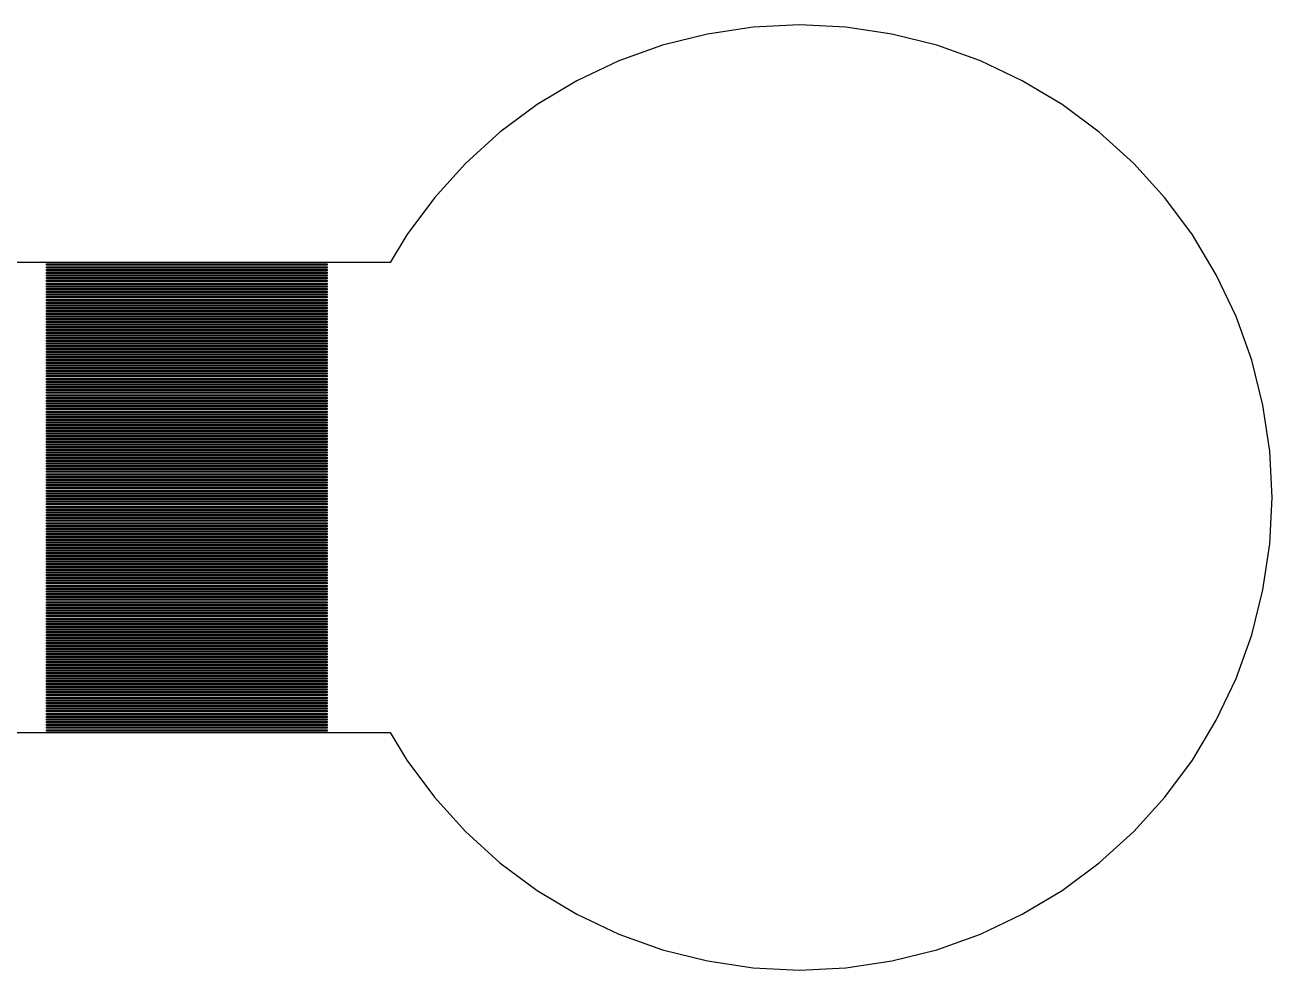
# Model space of a CAD drawing. Extents: x 0 to 105, y -4 to 66.
# Drawn here: x 24.31 to 33.47, y 50.03 to 56.97 of the extents above; entities that cross this region are included whole.
import ezdxf

# ---------------------------------------------------------------- set-up
doc = ezdxf.new("R2010")
doc.units = 0

msp = doc.modelspace()

# ---------------------------------------------------------------- linework, layer by layer
for p, q in [((29.323, 56.9033), (28.9927, 56.8206)), ((29.6599, 56.9533), (29.323, 56.9033)), ((30, 56.97), (29.6599, 56.9533)), ((30.3401, 56.9533), (30, 56.97)), ((30.677, 56.9033), (30.3401, 56.9533)), ((31.0073, 56.8206), (30.677, 56.9033)), ((28.9927, 56.8206), (28.6721, 56.7059)), ((31.3279, 56.7059), (31.0073, 56.8206)), ((28.6721, 56.7059), (28.3642, 56.5603)), ((31.6357, 56.5603), (31.3279, 56.7059)), ((28.3642, 56.5603), (28.0722, 56.3852)), ((31.9278, 56.3852), (31.6357, 56.5603)), ((28.0722, 56.3852), (27.7986, 56.1823)), ((32.2013, 56.1823), (31.9278, 56.3852)), ((27.7986, 56.1823), (27.5463, 55.9537)), ((32.4537, 55.9537), (32.2013, 56.1823)), ((27.5463, 55.9537), (27.3176, 55.7013)), ((32.6823, 55.7013), (32.4537, 55.9537)), ((27.3176, 55.7013), (27.1148, 55.4278)), ((32.8852, 55.4278), (32.6823, 55.7013)), ((27.1148, 55.4278), (26.9932, 55.225)), ((33.0603, 55.1357), (32.8852, 55.4278)), ((26.9932, 55.225), (24.0068, 55.225)), ((24.47, 55.205), (24.47, 55.215)), ((24.47, 55.215), (26.53, 55.215)), ((26.53, 55.205), (24.47, 55.205)), ((24.47, 55.185), (24.47, 55.195)), ((24.47, 55.195), (26.53, 55.195)), ((26.53, 55.185), (24.47, 55.185)), ((24.47, 55.165), (24.47, 55.175)), ((24.47, 55.175), (26.53, 55.175)), ((26.53, 55.165), (24.47, 55.165)), ((24.47, 55.145), (24.47, 55.155)), ((24.47, 55.155), (26.53, 55.155)), ((26.53, 55.145), (24.47, 55.145)), ((26.53, 55.215), (26.53, 55.205)), ((26.53, 55.195), (26.53, 55.185)), ((26.53, 55.175), (26.53, 55.165)), ((26.53, 55.155), (26.53, 55.145)), ((24.47, 55.125), (24.47, 55.135)), ((24.47, 55.135), (26.53, 55.135)), ((26.53, 55.125), (24.47, 55.125)), ((24.47, 55.105), (24.47, 55.115)), ((24.47, 55.115), (26.53, 55.115)), ((26.53, 55.105), (24.47, 55.105)), ((24.47, 55.085), (24.47, 55.095)), ((24.47, 55.095), (26.53, 55.095)), ((26.53, 55.085), (24.47, 55.085)), ((24.47, 55.065), (24.47, 55.075)), ((24.47, 55.075), (26.53, 55.075)), ((26.53, 55.065), (24.47, 55.065)), ((24.47, 55.045), (24.47, 55.055)), ((24.47, 55.055), (26.53, 55.055)), ((26.53, 55.135), (26.53, 55.125)), ((26.53, 55.115), (26.53, 55.105)), ((26.53, 55.095), (26.53, 55.085)), ((26.53, 55.075), (26.53, 55.065)), ((26.53, 55.055), (26.53, 55.045)), ((33.2059, 54.8279), (33.0603, 55.1357)), ((26.53, 55.045), (24.47, 55.045)), ((24.47, 55.025), (24.47, 55.035)), ((24.47, 55.035), (26.53, 55.035)), ((26.53, 55.025), (24.47, 55.025)), ((24.47, 55.005), (24.47, 55.015)), ((24.47, 55.015), (26.53, 55.015)), ((26.53, 55.005), (24.47, 55.005)), ((24.47, 54.985), (24.47, 54.995)), ((24.47, 54.995), (26.53, 54.995)), ((26.53, 54.985), (24.47, 54.985)), ((24.47, 54.965), (24.47, 54.975)), ((24.47, 54.975), (26.53, 54.975)), ((26.53, 54.965), (24.47, 54.965)), ((26.53, 55.035), (26.53, 55.025)), ((26.53, 55.015), (26.53, 55.005)), ((26.53, 54.995), (26.53, 54.985)), ((26.53, 54.975), (26.53, 54.965)), ((24.47, 54.945), (24.47, 54.955)), ((24.47, 54.955), (26.53, 54.955)), ((26.53, 54.945), (24.47, 54.945)), ((24.47, 54.925), (24.47, 54.935)), ((24.47, 54.935), (26.53, 54.935)), ((26.53, 54.925), (24.47, 54.925)), ((24.47, 54.905), (24.47, 54.915)), ((24.47, 54.915), (26.53, 54.915)), ((26.53, 54.905), (24.47, 54.905)), ((24.47, 54.885), (24.47, 54.895)), ((24.47, 54.895), (26.53, 54.895)), ((26.53, 54.885), (24.47, 54.885)), ((24.47, 54.865), (24.47, 54.875)), ((24.47, 54.875), (26.53, 54.875)), ((26.53, 54.865), (24.47, 54.865)), ((26.53, 54.955), (26.53, 54.945)), ((26.53, 54.935), (26.53, 54.925)), ((26.53, 54.915), (26.53, 54.905)), ((26.53, 54.895), (26.53, 54.885)), ((26.53, 54.875), (26.53, 54.865)), ((24.47, 54.845), (24.47, 54.855)), ((24.47, 54.855), (26.53, 54.855)), ((26.53, 54.845), (24.47, 54.845)), ((24.47, 54.825), (24.47, 54.835)), ((24.47, 54.835), (26.53, 54.835)), ((26.53, 54.825), (24.47, 54.825)), ((24.47, 54.805), (24.47, 54.815)), ((24.47, 54.815), (26.53, 54.815)), ((26.53, 54.805), (24.47, 54.805)), ((24.47, 54.785), (24.47, 54.795)), ((24.47, 54.795), (26.53, 54.795)), ((26.53, 54.785), (24.47, 54.785)), ((24.47, 54.765), (24.47, 54.775)), ((24.47, 54.775), (26.53, 54.775)), ((26.53, 54.855), (26.53, 54.845)), ((26.53, 54.835), (26.53, 54.825)), ((26.53, 54.815), (26.53, 54.805)), ((26.53, 54.795), (26.53, 54.785)), ((26.53, 54.775), (26.53, 54.765)), ((33.3206, 54.5073), (33.2059, 54.8279)), ((26.53, 54.765), (24.47, 54.765)), ((24.47, 54.745), (24.47, 54.755)), ((24.47, 54.755), (26.53, 54.755)), ((26.53, 54.745), (24.47, 54.745)), ((24.47, 54.725), (24.47, 54.735)), ((24.47, 54.735), (26.53, 54.735)), ((26.53, 54.725), (24.47, 54.725)), ((24.47, 54.705), (24.47, 54.715)), ((24.47, 54.715), (26.53, 54.715)), ((26.53, 54.705), (24.47, 54.705)), ((24.47, 54.685), (24.47, 54.695)), ((24.47, 54.695), (26.53, 54.695)), ((26.53, 54.685), (24.47, 54.685)), ((26.53, 54.755), (26.53, 54.745)), ((26.53, 54.735), (26.53, 54.725)), ((26.53, 54.715), (26.53, 54.705)), ((26.53, 54.695), (26.53, 54.685)), ((24.47, 54.665), (24.47, 54.675)), ((24.47, 54.675), (26.53, 54.675)), ((26.53, 54.665), (24.47, 54.665)), ((24.47, 54.645), (24.47, 54.655)), ((24.47, 54.655), (26.53, 54.655)), ((26.53, 54.645), (24.47, 54.645)), ((24.47, 54.625), (24.47, 54.635)), ((24.47, 54.635), (26.53, 54.635)), ((26.53, 54.625), (24.47, 54.625)), ((24.47, 54.605), (24.47, 54.615)), ((24.47, 54.615), (26.53, 54.615)), ((26.53, 54.605), (24.47, 54.605)), ((24.47, 54.585), (24.47, 54.595)), ((24.47, 54.595), (26.53, 54.595)), ((26.53, 54.675), (26.53, 54.665)), ((26.53, 54.655), (26.53, 54.645)), ((26.53, 54.635), (26.53, 54.625)), ((26.53, 54.615), (26.53, 54.605)), ((26.53, 54.595), (26.53, 54.585)), ((26.53, 54.585), (24.47, 54.585)), ((24.47, 54.565), (24.47, 54.575)), ((24.47, 54.575), (26.53, 54.575)), ((26.53, 54.565), (24.47, 54.565)), ((24.47, 54.545), (24.47, 54.555)), ((24.47, 54.555), (26.53, 54.555)), ((26.53, 54.545), (24.47, 54.545)), ((24.47, 54.525), (24.47, 54.535)), ((24.47, 54.535), (26.53, 54.535)), ((26.53, 54.525), (24.47, 54.525)), ((24.47, 54.505), (24.47, 54.515)), ((24.47, 54.515), (26.53, 54.515)), ((26.53, 54.505), (24.47, 54.505)), ((26.53, 54.575), (26.53, 54.565)), ((26.53, 54.555), (26.53, 54.545)), ((26.53, 54.535), (26.53, 54.525)), ((26.53, 54.515), (26.53, 54.505)), ((33.4033, 54.177), (33.3206, 54.5073)), ((24.47, 54.485), (24.47, 54.495)), ((24.47, 54.495), (26.53, 54.495)), ((26.53, 54.485), (24.47, 54.485)), ((24.47, 54.465), (24.47, 54.475)), ((24.47, 54.475), (26.53, 54.475)), ((26.53, 54.465), (24.47, 54.465)), ((24.47, 54.445), (24.47, 54.455)), ((24.47, 54.455), (26.53, 54.455)), ((26.53, 54.445), (24.47, 54.445)), ((24.47, 54.425), (24.47, 54.435)), ((24.47, 54.435), (26.53, 54.435)), ((26.53, 54.425), (24.47, 54.425)), ((24.47, 54.405), (24.47, 54.415)), ((24.47, 54.415), (26.53, 54.415)), ((26.53, 54.495), (26.53, 54.485)), ((26.53, 54.475), (26.53, 54.465)), ((26.53, 54.455), (26.53, 54.445)), ((26.53, 54.435), (26.53, 54.425)), ((26.53, 54.415), (26.53, 54.405)), ((26.53, 54.405), (24.47, 54.405)), ((24.47, 54.385), (24.47, 54.395)), ((24.47, 54.395), (26.53, 54.395)), ((26.53, 54.385), (24.47, 54.385)), ((24.47, 54.365), (24.47, 54.375)), ((24.47, 54.375), (26.53, 54.375)), ((26.53, 54.365), (24.47, 54.365)), ((24.47, 54.345), (24.47, 54.355)), ((24.47, 54.355), (26.53, 54.355)), ((26.53, 54.345), (24.47, 54.345)), ((24.47, 54.325), (24.47, 54.335)), ((24.47, 54.335), (26.53, 54.335)), ((26.53, 54.325), (24.47, 54.325)), ((26.53, 54.395), (26.53, 54.385)), ((26.53, 54.375), (26.53, 54.365)), ((26.53, 54.355), (26.53, 54.345)), ((26.53, 54.335), (26.53, 54.325)), ((24.47, 54.305), (24.47, 54.315)), ((24.47, 54.315), (26.53, 54.315)), ((26.53, 54.305), (24.47, 54.305)), ((24.47, 54.285), (24.47, 54.295)), ((24.47, 54.295), (26.53, 54.295)), ((26.53, 54.285), (24.47, 54.285)), ((24.47, 54.265), (24.47, 54.275)), ((24.47, 54.275), (26.53, 54.275)), ((26.53, 54.265), (24.47, 54.265)), ((24.47, 54.245), (24.47, 54.255)), ((24.47, 54.255), (26.53, 54.255)), ((26.53, 54.245), (24.47, 54.245)), ((24.47, 54.225), (24.47, 54.235)), ((24.47, 54.235), (26.53, 54.235)), ((26.53, 54.225), (24.47, 54.225)), ((26.53, 54.315), (26.53, 54.305)), ((26.53, 54.295), (26.53, 54.285)), ((26.53, 54.275), (26.53, 54.265)), ((26.53, 54.255), (26.53, 54.245)), ((26.53, 54.235), (26.53, 54.225)), ((24.47, 54.205), (24.47, 54.215)), ((24.47, 54.215), (26.53, 54.215)), ((26.53, 54.205), (24.47, 54.205)), ((24.47, 54.185), (24.47, 54.195)), ((24.47, 54.195), (26.53, 54.195)), ((26.53, 54.185), (24.47, 54.185)), ((24.47, 54.165), (24.47, 54.175)), ((24.47, 54.175), (26.53, 54.175)), ((26.53, 54.165), (24.47, 54.165)), ((24.47, 54.145), (24.47, 54.155)), ((24.47, 54.155), (26.53, 54.155)), ((26.53, 54.145), (24.47, 54.145)), ((24.47, 54.125), (24.47, 54.135)), ((24.47, 54.135), (26.53, 54.135)), ((26.53, 54.215), (26.53, 54.205)), ((26.53, 54.195), (26.53, 54.185)), ((26.53, 54.175), (26.53, 54.165)), ((26.53, 54.155), (26.53, 54.145)), ((26.53, 54.135), (26.53, 54.125)), ((33.4533, 53.8401), (33.4033, 54.177)), ((26.53, 54.125), (24.47, 54.125)), ((24.47, 54.105), (24.47, 54.115)), ((24.47, 54.115), (26.53, 54.115)), ((26.53, 54.105), (24.47, 54.105)), ((24.47, 54.085), (24.47, 54.095)), ((24.47, 54.095), (26.53, 54.095)), ((26.53, 54.085), (24.47, 54.085)), ((24.47, 54.065), (24.47, 54.075)), ((24.47, 54.075), (26.53, 54.075)), ((26.53, 54.065), (24.47, 54.065)), ((24.47, 54.045), (24.47, 54.055)), ((24.47, 54.055), (26.53, 54.055)), ((26.53, 54.045), (24.47, 54.045)), ((26.53, 54.115), (26.53, 54.105)), ((26.53, 54.095), (26.53, 54.085)), ((26.53, 54.075), (26.53, 54.065)), ((26.53, 54.055), (26.53, 54.045)), ((24.47, 54.025), (24.47, 54.035)), ((24.47, 54.035), (26.53, 54.035)), ((26.53, 54.025), (24.47, 54.025)), ((24.47, 54.005), (24.47, 54.015)), ((24.47, 54.015), (26.53, 54.015)), ((26.53, 54.005), (24.47, 54.005)), ((24.47, 53.985), (24.47, 53.995)), ((24.47, 53.995), (26.53, 53.995)), ((26.53, 53.985), (24.47, 53.985)), ((24.47, 53.965), (24.47, 53.975)), ((24.47, 53.975), (26.53, 53.975)), ((26.53, 53.965), (24.47, 53.965)), ((24.47, 53.945), (24.47, 53.955)), ((24.47, 53.955), (26.53, 53.955)), ((26.53, 54.035), (26.53, 54.025)), ((26.53, 54.015), (26.53, 54.005)), ((26.53, 53.995), (26.53, 53.985)), ((26.53, 53.975), (26.53, 53.965)), ((26.53, 53.955), (26.53, 53.945)), ((26.53, 53.945), (24.47, 53.945)), ((24.47, 53.925), (24.47, 53.935)), ((24.47, 53.935), (26.53, 53.935)), ((26.53, 53.925), (24.47, 53.925)), ((24.47, 53.905), (24.47, 53.915)), ((24.47, 53.915), (26.53, 53.915)), ((26.53, 53.905), (24.47, 53.905)), ((24.47, 53.885), (24.47, 53.895)), ((24.47, 53.895), (26.53, 53.895)), ((26.53, 53.885), (24.47, 53.885)), ((24.47, 53.865), (24.47, 53.875)), ((24.47, 53.875), (26.53, 53.875)), ((26.53, 53.865), (24.47, 53.865)), ((26.53, 53.935), (26.53, 53.925)), ((26.53, 53.915), (26.53, 53.905)), ((26.53, 53.895), (26.53, 53.885)), ((26.53, 53.875), (26.53, 53.865)), ((24.47, 53.845), (24.47, 53.855)), ((24.47, 53.855), (26.53, 53.855)), ((26.53, 53.845), (24.47, 53.845)), ((24.47, 53.825), (24.47, 53.835)), ((24.47, 53.835), (26.53, 53.835)), ((26.53, 53.825), (24.47, 53.825)), ((24.47, 53.805), (24.47, 53.815)), ((24.47, 53.815), (26.53, 53.815)), ((26.53, 53.805), (24.47, 53.805)), ((24.47, 53.785), (24.47, 53.795)), ((24.47, 53.795), (26.53, 53.795)), ((26.53, 53.785), (24.47, 53.785)), ((24.47, 53.765), (24.47, 53.775)), ((24.47, 53.775), (26.53, 53.775)), ((26.53, 53.855), (26.53, 53.845)), ((26.53, 53.835), (26.53, 53.825)), ((26.53, 53.815), (26.53, 53.805)), ((26.53, 53.795), (26.53, 53.785)), ((26.53, 53.775), (26.53, 53.765)), ((33.47, 53.5), (33.4533, 53.8401)), ((26.53, 53.765), (24.47, 53.765)), ((24.47, 53.745), (24.47, 53.755)), ((24.47, 53.755), (26.53, 53.755)), ((26.53, 53.745), (24.47, 53.745)), ((24.47, 53.725), (24.47, 53.735)), ((24.47, 53.735), (26.53, 53.735)), ((26.53, 53.725), (24.47, 53.725)), ((24.47, 53.705), (24.47, 53.715)), ((24.47, 53.715), (26.53, 53.715)), ((26.53, 53.705), (24.47, 53.705)), ((24.47, 53.685), (24.47, 53.695)), ((24.47, 53.695), (26.53, 53.695)), ((26.53, 53.685), (24.47, 53.685)), ((24.47, 53.665), (24.47, 53.675)), ((24.47, 53.675), (26.53, 53.675)), ((26.53, 53.755), (26.53, 53.745)), ((26.53, 53.735), (26.53, 53.725)), ((26.53, 53.715), (26.53, 53.705)), ((26.53, 53.695), (26.53, 53.685)), ((26.53, 53.675), (26.53, 53.665)), ((26.53, 53.665), (24.47, 53.665)), ((24.47, 53.645), (24.47, 53.655)), ((24.47, 53.655), (26.53, 53.655)), ((26.53, 53.645), (24.47, 53.645)), ((24.47, 53.625), (24.47, 53.635)), ((24.47, 53.635), (26.53, 53.635)), ((26.53, 53.625), (24.47, 53.625)), ((24.47, 53.605), (24.47, 53.615)), ((24.47, 53.615), (26.53, 53.615)), ((26.53, 53.605), (24.47, 53.605)), ((24.47, 53.585), (24.47, 53.595)), ((24.47, 53.595), (26.53, 53.595)), ((26.53, 53.585), (24.47, 53.585)), ((26.53, 53.655), (26.53, 53.645)), ((26.53, 53.635), (26.53, 53.625)), ((26.53, 53.615), (26.53, 53.605)), ((26.53, 53.595), (26.53, 53.585)), ((24.47, 53.565), (24.47, 53.575)), ((24.47, 53.575), (26.53, 53.575)), ((26.53, 53.565), (24.47, 53.565)), ((24.47, 53.545), (24.47, 53.555)), ((24.47, 53.555), (26.53, 53.555)), ((26.53, 53.545), (24.47, 53.545)), ((24.47, 53.525), (24.47, 53.535)), ((24.47, 53.535), (26.53, 53.535)), ((26.53, 53.525), (24.47, 53.525)), ((24.47, 53.505), (24.47, 53.515)), ((24.47, 53.515), (26.53, 53.515)), ((26.53, 53.505), (24.47, 53.505)), ((24.47, 53.485), (24.47, 53.495)), ((24.47, 53.495), (26.53, 53.495)), ((26.53, 53.575), (26.53, 53.565)), ((26.53, 53.555), (26.53, 53.545)), ((26.53, 53.535), (26.53, 53.525)), ((26.53, 53.515), (26.53, 53.505)), ((26.53, 53.495), (26.53, 53.485)), ((33.4533, 53.1599), (33.47, 53.5)), ((26.53, 53.485), (24.47, 53.485)), ((24.47, 53.465), (24.47, 53.475)), ((24.47, 53.475), (26.53, 53.475)), ((26.53, 53.465), (24.47, 53.465)), ((24.47, 53.445), (24.47, 53.455)), ((24.47, 53.455), (26.53, 53.455)), ((26.53, 53.445), (24.47, 53.445)), ((24.47, 53.425), (24.47, 53.435)), ((24.47, 53.435), (26.53, 53.435)), ((26.53, 53.425), (24.47, 53.425)), ((24.47, 53.405), (24.47, 53.415)), ((24.47, 53.415), (26.53, 53.415)), ((26.53, 53.405), (24.47, 53.405)), ((26.53, 53.475), (26.53, 53.465)), ((26.53, 53.455), (26.53, 53.445)), ((26.53, 53.435), (26.53, 53.425)), ((26.53, 53.415), (26.53, 53.405)), ((24.47, 53.385), (24.47, 53.395)), ((24.47, 53.395), (26.53, 53.395)), ((26.53, 53.385), (24.47, 53.385)), ((24.47, 53.365), (24.47, 53.375)), ((24.47, 53.375), (26.53, 53.375)), ((26.53, 53.365), (24.47, 53.365)), ((24.47, 53.345), (24.47, 53.355)), ((24.47, 53.355), (26.53, 53.355)), ((26.53, 53.345), (24.47, 53.345)), ((24.47, 53.325), (24.47, 53.335)), ((24.47, 53.335), (26.53, 53.335)), ((26.53, 53.325), (24.47, 53.325)), ((24.47, 53.305), (24.47, 53.315)), ((24.47, 53.315), (26.53, 53.315)), ((26.53, 53.395), (26.53, 53.385)), ((26.53, 53.375), (26.53, 53.365)), ((26.53, 53.355), (26.53, 53.345)), ((26.53, 53.335), (26.53, 53.325)), ((26.53, 53.315), (26.53, 53.305)), ((26.53, 53.305), (24.47, 53.305)), ((24.47, 53.285), (24.47, 53.295)), ((24.47, 53.295), (26.53, 53.295)), ((26.53, 53.285), (24.47, 53.285)), ((24.47, 53.265), (24.47, 53.275)), ((24.47, 53.275), (26.53, 53.275)), ((26.53, 53.265), (24.47, 53.265)), ((24.47, 53.245), (24.47, 53.255)), ((24.47, 53.255), (26.53, 53.255)), ((26.53, 53.245), (24.47, 53.245)), ((24.47, 53.225), (24.47, 53.235)), ((24.47, 53.235), (26.53, 53.235)), ((26.53, 53.225), (24.47, 53.225)), ((26.53, 53.295), (26.53, 53.285)), ((26.53, 53.275), (26.53, 53.265)), ((26.53, 53.255), (26.53, 53.245)), ((26.53, 53.235), (26.53, 53.225)), ((24.47, 53.205), (24.47, 53.215)), ((24.47, 53.215), (26.53, 53.215)), ((26.53, 53.205), (24.47, 53.205)), ((24.47, 53.185), (24.47, 53.195)), ((24.47, 53.195), (26.53, 53.195)), ((26.53, 53.185), (24.47, 53.185)), ((24.47, 53.165), (24.47, 53.175)), ((24.47, 53.175), (26.53, 53.175)), ((26.53, 53.165), (24.47, 53.165)), ((24.47, 53.145), (24.47, 53.155)), ((24.47, 53.155), (26.53, 53.155)), ((26.53, 53.145), (24.47, 53.145)), ((24.47, 53.125), (24.47, 53.135)), ((24.47, 53.135), (26.53, 53.135)), ((26.53, 53.125), (24.47, 53.125)), ((26.53, 53.215), (26.53, 53.205)), ((26.53, 53.195), (26.53, 53.185)), ((26.53, 53.175), (26.53, 53.165)), ((26.53, 53.155), (26.53, 53.145)), ((26.53, 53.135), (26.53, 53.125)), ((33.4033, 52.823), (33.4533, 53.1599)), ((24.47, 53.105), (24.47, 53.115)), ((24.47, 53.115), (26.53, 53.115)), ((26.53, 53.105), (24.47, 53.105)), ((24.47, 53.085), (24.47, 53.095)), ((24.47, 53.095), (26.53, 53.095)), ((26.53, 53.085), (24.47, 53.085)), ((24.47, 53.065), (24.47, 53.075)), ((24.47, 53.075), (26.53, 53.075)), ((26.53, 53.065), (24.47, 53.065)), ((24.47, 53.045), (24.47, 53.055)), ((24.47, 53.055), (26.53, 53.055)), ((26.53, 53.045), (24.47, 53.045)), ((24.47, 53.025), (24.47, 53.035)), ((24.47, 53.035), (26.53, 53.035)), ((26.53, 53.115), (26.53, 53.105)), ((26.53, 53.095), (26.53, 53.085)), ((26.53, 53.075), (26.53, 53.065)), ((26.53, 53.055), (26.53, 53.045)), ((26.53, 53.035), (26.53, 53.025)), ((26.53, 53.025), (24.47, 53.025)), ((24.47, 53.005), (24.47, 53.015)), ((24.47, 53.015), (26.53, 53.015)), ((26.53, 53.005), (24.47, 53.005)), ((24.47, 52.985), (24.47, 52.995)), ((24.47, 52.995), (26.53, 52.995)), ((26.53, 52.985), (24.47, 52.985)), ((24.47, 52.965), (24.47, 52.975)), ((24.47, 52.975), (26.53, 52.975)), ((26.53, 52.965), (24.47, 52.965)), ((24.47, 52.945), (24.47, 52.955)), ((24.47, 52.955), (26.53, 52.955)), ((26.53, 52.945), (24.47, 52.945)), ((26.53, 53.015), (26.53, 53.005)), ((26.53, 52.995), (26.53, 52.985)), ((26.53, 52.975), (26.53, 52.965)), ((26.53, 52.955), (26.53, 52.945)), ((24.47, 52.925), (24.47, 52.935)), ((24.47, 52.935), (26.53, 52.935)), ((26.53, 52.925), (24.47, 52.925)), ((24.47, 52.905), (24.47, 52.915)), ((24.47, 52.915), (26.53, 52.915)), ((26.53, 52.905), (24.47, 52.905)), ((24.47, 52.885), (24.47, 52.895)), ((24.47, 52.895), (26.53, 52.895)), ((26.53, 52.885), (24.47, 52.885)), ((24.47, 52.865), (24.47, 52.875)), ((24.47, 52.875), (26.53, 52.875)), ((26.53, 52.865), (24.47, 52.865)), ((24.47, 52.845), (24.47, 52.855)), ((24.47, 52.855), (26.53, 52.855)), ((26.53, 52.935), (26.53, 52.925)), ((26.53, 52.915), (26.53, 52.905)), ((26.53, 52.895), (26.53, 52.885)), ((26.53, 52.875), (26.53, 52.865)), ((26.53, 52.855), (26.53, 52.845)), ((26.53, 52.845), (24.47, 52.845)), ((24.47, 52.825), (24.47, 52.835)), ((24.47, 52.835), (26.53, 52.835)), ((26.53, 52.825), (24.47, 52.825)), ((24.47, 52.805), (24.47, 52.815)), ((24.47, 52.815), (26.53, 52.815)), ((26.53, 52.805), (24.47, 52.805)), ((24.47, 52.785), (24.47, 52.795)), ((24.47, 52.795), (26.53, 52.795)), ((26.53, 52.785), (24.47, 52.785)), ((24.47, 52.765), (24.47, 52.775)), ((24.47, 52.775), (26.53, 52.775)), ((26.53, 52.765), (24.47, 52.765)), ((26.53, 52.835), (26.53, 52.825)), ((26.53, 52.815), (26.53, 52.805)), ((26.53, 52.795), (26.53, 52.785)), ((26.53, 52.775), (26.53, 52.765)), ((33.3206, 52.4927), (33.4033, 52.823)), ((24.47, 52.745), (24.47, 52.755)), ((24.47, 52.755), (26.53, 52.755)), ((26.53, 52.745), (24.47, 52.745)), ((24.47, 52.725), (24.47, 52.735)), ((24.47, 52.735), (26.53, 52.735)), ((26.53, 52.725), (24.47, 52.725)), ((24.47, 52.705), (24.47, 52.715)), ((24.47, 52.715), (26.53, 52.715)), ((26.53, 52.705), (24.47, 52.705)), ((24.47, 52.685), (24.47, 52.695)), ((24.47, 52.695), (26.53, 52.695)), ((26.53, 52.685), (24.47, 52.685)), ((24.47, 52.665), (24.47, 52.675)), ((24.47, 52.675), (26.53, 52.675)), ((26.53, 52.755), (26.53, 52.745)), ((26.53, 52.735), (26.53, 52.725)), ((26.53, 52.715), (26.53, 52.705)), ((26.53, 52.695), (26.53, 52.685)), ((26.53, 52.675), (26.53, 52.665)), ((26.53, 52.665), (24.47, 52.665)), ((24.47, 52.645), (24.47, 52.655)), ((24.47, 52.655), (26.53, 52.655)), ((26.53, 52.645), (24.47, 52.645)), ((24.47, 52.625), (24.47, 52.635)), ((24.47, 52.635), (26.53, 52.635)), ((26.53, 52.625), (24.47, 52.625)), ((24.47, 52.605), (24.47, 52.615)), ((24.47, 52.615), (26.53, 52.615)), ((26.53, 52.605), (24.47, 52.605)), ((24.47, 52.585), (24.47, 52.595)), ((24.47, 52.595), (26.53, 52.595)), ((26.53, 52.585), (24.47, 52.585)), ((24.47, 52.565), (24.47, 52.575)), ((24.47, 52.575), (26.53, 52.575)), ((26.53, 52.655), (26.53, 52.645)), ((26.53, 52.635), (26.53, 52.625)), ((26.53, 52.615), (26.53, 52.605)), ((26.53, 52.595), (26.53, 52.585)), ((26.53, 52.575), (26.53, 52.565)), ((26.53, 52.565), (24.47, 52.565)), ((24.47, 52.545), (24.47, 52.555)), ((24.47, 52.555), (26.53, 52.555)), ((26.53, 52.545), (24.47, 52.545)), ((24.47, 52.525), (24.47, 52.535)), ((24.47, 52.535), (26.53, 52.535)), ((26.53, 52.525), (24.47, 52.525)), ((24.47, 52.505), (24.47, 52.515)), ((24.47, 52.515), (26.53, 52.515)), ((26.53, 52.505), (24.47, 52.505)), ((24.47, 52.485), (24.47, 52.495)), ((24.47, 52.495), (26.53, 52.495)), ((26.53, 52.485), (24.47, 52.485)), ((26.53, 52.555), (26.53, 52.545)), ((26.53, 52.535), (26.53, 52.525)), ((26.53, 52.515), (26.53, 52.505)), ((26.53, 52.495), (26.53, 52.485)), ((33.2059, 52.1721), (33.3206, 52.4927)), ((24.47, 52.465), (24.47, 52.475)), ((24.47, 52.475), (26.53, 52.475)), ((26.53, 52.465), (24.47, 52.465)), ((24.47, 52.445), (24.47, 52.455)), ((24.47, 52.455), (26.53, 52.455)), ((26.53, 52.445), (24.47, 52.445)), ((24.47, 52.425), (24.47, 52.435)), ((24.47, 52.435), (26.53, 52.435)), ((26.53, 52.425), (24.47, 52.425)), ((24.47, 52.405), (24.47, 52.415)), ((24.47, 52.415), (26.53, 52.415)), ((26.53, 52.405), (24.47, 52.405)), ((24.47, 52.385), (24.47, 52.395)), ((24.47, 52.395), (26.53, 52.395)), ((26.53, 52.475), (26.53, 52.465)), ((26.53, 52.455), (26.53, 52.445)), ((26.53, 52.435), (26.53, 52.425)), ((26.53, 52.415), (26.53, 52.405)), ((26.53, 52.395), (26.53, 52.385)), ((26.53, 52.385), (24.47, 52.385)), ((24.47, 52.365), (24.47, 52.375)), ((24.47, 52.375), (26.53, 52.375)), ((26.53, 52.365), (24.47, 52.365)), ((24.47, 52.345), (24.47, 52.355)), ((24.47, 52.355), (26.53, 52.355)), ((26.53, 52.345), (24.47, 52.345)), ((24.47, 52.325), (24.47, 52.335)), ((24.47, 52.335), (26.53, 52.335)), ((26.53, 52.325), (24.47, 52.325)), ((24.47, 52.305), (24.47, 52.315)), ((24.47, 52.315), (26.53, 52.315)), ((26.53, 52.305), (24.47, 52.305)), ((26.53, 52.375), (26.53, 52.365)), ((26.53, 52.355), (26.53, 52.345)), ((26.53, 52.335), (26.53, 52.325)), ((26.53, 52.315), (26.53, 52.305)), ((24.47, 52.285), (24.47, 52.295)), ((24.47, 52.295), (26.53, 52.295)), ((26.53, 52.285), (24.47, 52.285)), ((24.47, 52.265), (24.47, 52.275)), ((24.47, 52.275), (26.53, 52.275)), ((26.53, 52.265), (24.47, 52.265)), ((24.47, 52.245), (24.47, 52.255)), ((24.47, 52.255), (26.53, 52.255)), ((26.53, 52.245), (24.47, 52.245)), ((24.47, 52.225), (24.47, 52.235)), ((24.47, 52.235), (26.53, 52.235)), ((26.53, 52.225), (24.47, 52.225)), ((24.47, 52.205), (24.47, 52.215)), ((24.47, 52.215), (26.53, 52.215)), ((26.53, 52.295), (26.53, 52.285)), ((26.53, 52.275), (26.53, 52.265)), ((26.53, 52.255), (26.53, 52.245)), ((26.53, 52.235), (26.53, 52.225)), ((26.53, 52.215), (26.53, 52.205)), ((26.53, 52.205), (24.47, 52.205)), ((24.47, 52.185), (24.47, 52.195)), ((24.47, 52.195), (26.53, 52.195)), ((26.53, 52.185), (24.47, 52.185)), ((24.47, 52.165), (24.47, 52.175)), ((24.47, 52.175), (26.53, 52.175)), ((26.53, 52.165), (24.47, 52.165)), ((24.47, 52.145), (24.47, 52.155)), ((24.47, 52.155), (26.53, 52.155)), ((26.53, 52.145), (24.47, 52.145)), ((24.47, 52.125), (24.47, 52.135)), ((24.47, 52.135), (26.53, 52.135)), ((26.53, 52.125), (24.47, 52.125)), ((26.53, 52.195), (26.53, 52.185)), ((26.53, 52.175), (26.53, 52.165)), ((26.53, 52.155), (26.53, 52.145)), ((26.53, 52.135), (26.53, 52.125)), ((33.0603, 51.8643), (33.2059, 52.1721)), ((24.47, 52.105), (24.47, 52.115)), ((24.47, 52.115), (26.53, 52.115)), ((26.53, 52.105), (24.47, 52.105)), ((24.47, 52.085), (24.47, 52.095)), ((24.47, 52.095), (26.53, 52.095)), ((26.53, 52.085), (24.47, 52.085)), ((24.47, 52.065), (24.47, 52.075)), ((24.47, 52.075), (26.53, 52.075)), ((26.53, 52.065), (24.47, 52.065)), ((24.47, 52.045), (24.47, 52.055)), ((24.47, 52.055), (26.53, 52.055)), ((26.53, 52.045), (24.47, 52.045)), ((24.47, 52.025), (24.47, 52.035)), ((24.47, 52.035), (26.53, 52.035)), ((26.53, 52.115), (26.53, 52.105)), ((26.53, 52.095), (26.53, 52.085)), ((26.53, 52.075), (26.53, 52.065)), ((26.53, 52.055), (26.53, 52.045)), ((26.53, 52.035), (26.53, 52.025)), ((26.53, 52.025), (24.47, 52.025)), ((24.47, 52.005), (24.47, 52.015)), ((24.47, 52.015), (26.53, 52.015)), ((26.53, 52.005), (24.47, 52.005)), ((24.47, 51.985), (24.47, 51.995)), ((24.47, 51.995), (26.53, 51.995)), ((26.53, 51.985), (24.47, 51.985)), ((24.47, 51.965), (24.47, 51.975)), ((24.47, 51.975), (26.53, 51.975)), ((26.53, 51.965), (24.47, 51.965)), ((24.47, 51.945), (24.47, 51.955)), ((24.47, 51.955), (26.53, 51.955)), ((26.53, 51.945), (24.47, 51.945)), ((24.47, 51.925), (24.47, 51.935)), ((24.47, 51.935), (26.53, 51.935)), ((26.53, 52.015), (26.53, 52.005)), ((26.53, 51.995), (26.53, 51.985)), ((26.53, 51.975), (26.53, 51.965)), ((26.53, 51.955), (26.53, 51.945)), ((26.53, 51.935), (26.53, 51.925)), ((26.53, 51.925), (24.47, 51.925)), ((24.47, 51.905), (24.47, 51.915)), ((24.47, 51.915), (26.53, 51.915)), ((26.53, 51.905), (24.47, 51.905)), ((24.47, 51.885), (24.47, 51.895)), ((24.47, 51.895), (26.53, 51.895)), ((26.53, 51.885), (24.47, 51.885)), ((24.47, 51.865), (24.47, 51.875)), ((24.47, 51.875), (26.53, 51.875)), ((26.53, 51.865), (24.47, 51.865)), ((24.47, 51.845), (24.47, 51.855)), ((24.47, 51.855), (26.53, 51.855)), ((26.53, 51.845), (24.47, 51.845)), ((26.53, 51.915), (26.53, 51.905)), ((26.53, 51.895), (26.53, 51.885)), ((26.53, 51.875), (26.53, 51.865)), ((26.53, 51.855), (26.53, 51.845)), ((32.8852, 51.5722), (33.0603, 51.8643)), ((24.0068, 51.775), (26.9932, 51.775)), ((24.47, 51.825), (24.47, 51.835)), ((24.47, 51.835), (26.53, 51.835)), ((26.53, 51.825), (24.47, 51.825)), ((24.47, 51.805), (24.47, 51.815)), ((24.47, 51.815), (26.53, 51.815)), ((26.53, 51.805), (24.47, 51.805)), ((24.47, 51.785), (24.47, 51.795)), ((24.47, 51.795), (26.53, 51.795)), ((26.53, 51.785), (24.47, 51.785)), ((26.53, 51.835), (26.53, 51.825)), ((26.53, 51.815), (26.53, 51.805)), ((26.53, 51.795), (26.53, 51.785)), ((26.9932, 51.775), (27.1148, 51.5722)), ((27.1148, 51.5722), (27.3176, 51.2987)), ((32.6823, 51.2987), (32.8852, 51.5722)), ((27.3176, 51.2987), (27.5463, 51.0463)), ((32.4537, 51.0463), (32.6823, 51.2987)), ((27.5463, 51.0463), (27.7986, 50.8177)), ((32.2013, 50.8177), (32.4537, 51.0463)), ((27.7986, 50.8177), (28.0722, 50.6148)), ((31.9278, 50.6148), (32.2013, 50.8177)), ((28.0722, 50.6148), (28.3642, 50.4397)), ((31.6357, 50.4397), (31.9278, 50.6148)), ((28.3642, 50.4397), (28.6721, 50.2941)), ((31.3279, 50.2941), (31.6357, 50.4397)), ((28.6721, 50.2941), (28.9927, 50.1794)), ((31.0073, 50.1794), (31.3279, 50.2941)), ((28.9927, 50.1794), (29.323, 50.0967)), ((30.677, 50.0967), (31.0073, 50.1794)), ((29.323, 50.0967), (29.6599, 50.0467)), ((29.6599, 50.0467), (30, 50.03)), ((30, 50.03), (30.3401, 50.0467)), ((30.3401, 50.0467), (30.677, 50.0967))]:
    msp.add_line(p, q)

doc.saveas('drawing.dxf')
